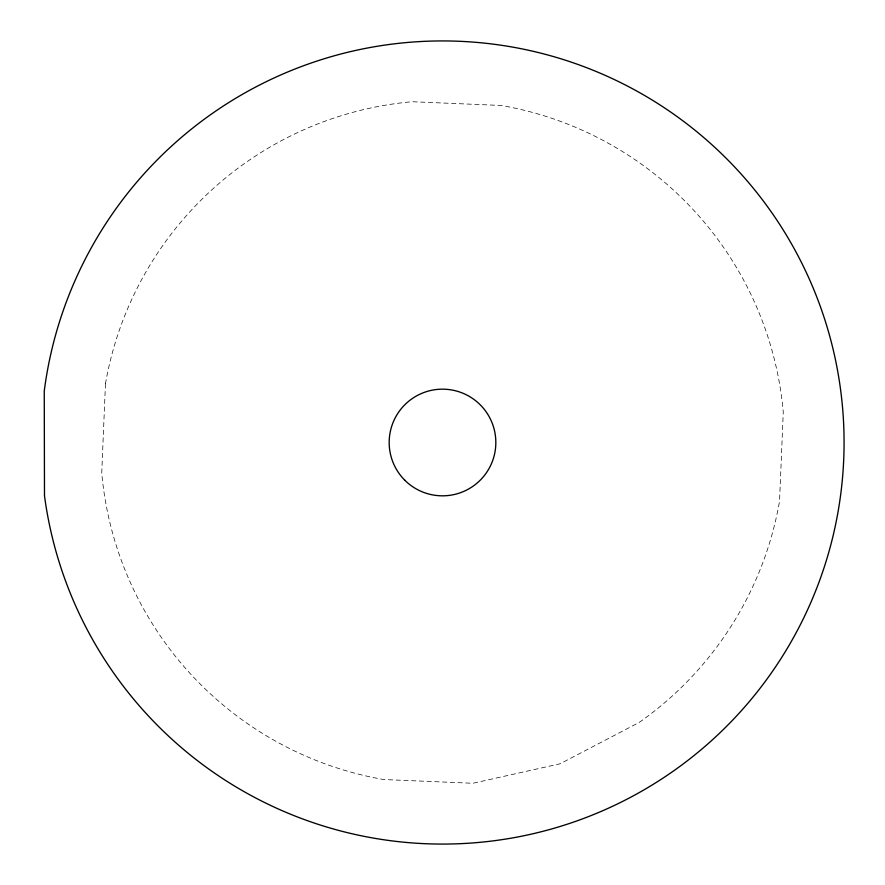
<?xml version="1.0" encoding="UTF-8"?>
<svg xmlns="http://www.w3.org/2000/svg" width="885" height="885" viewBox="0 0 885 885"><rect width="100%" height="100%" fill="white"/><g stroke="black" fill="none" stroke-linecap="round" stroke-linejoin="round"><path stroke-width="0.66" stroke-dasharray="4.42 3.32" d="M105.47 383.681L101.731 472.911A342.13 342.13 0 0 0 383.681 779.53L472.911 783.269L560.072 763.788L639.224 722.414A342.13 342.13 0 0 0 779.53 501.319L783.269 412.089A342.13 342.13 0 0 0 501.319 105.47L412.089 101.731A342.13 342.13 0 0 0 105.47 383.681"/><path stroke-width="1.33" d="M44.493 495.854L44.25 391.026A401.558 401.558 0 0 1 657.455 103.313A401.558 401.558 0 0 1 659.059 780.67A401.558 401.558 0 0 1 44.493 495.854M404.788 480.212A53.343 53.343 0 0 0 494.018 456.306A53.343 53.343 0 0 0 428.694 390.982A53.343 53.343 0 0 0 404.788 480.212"/></g></svg>
